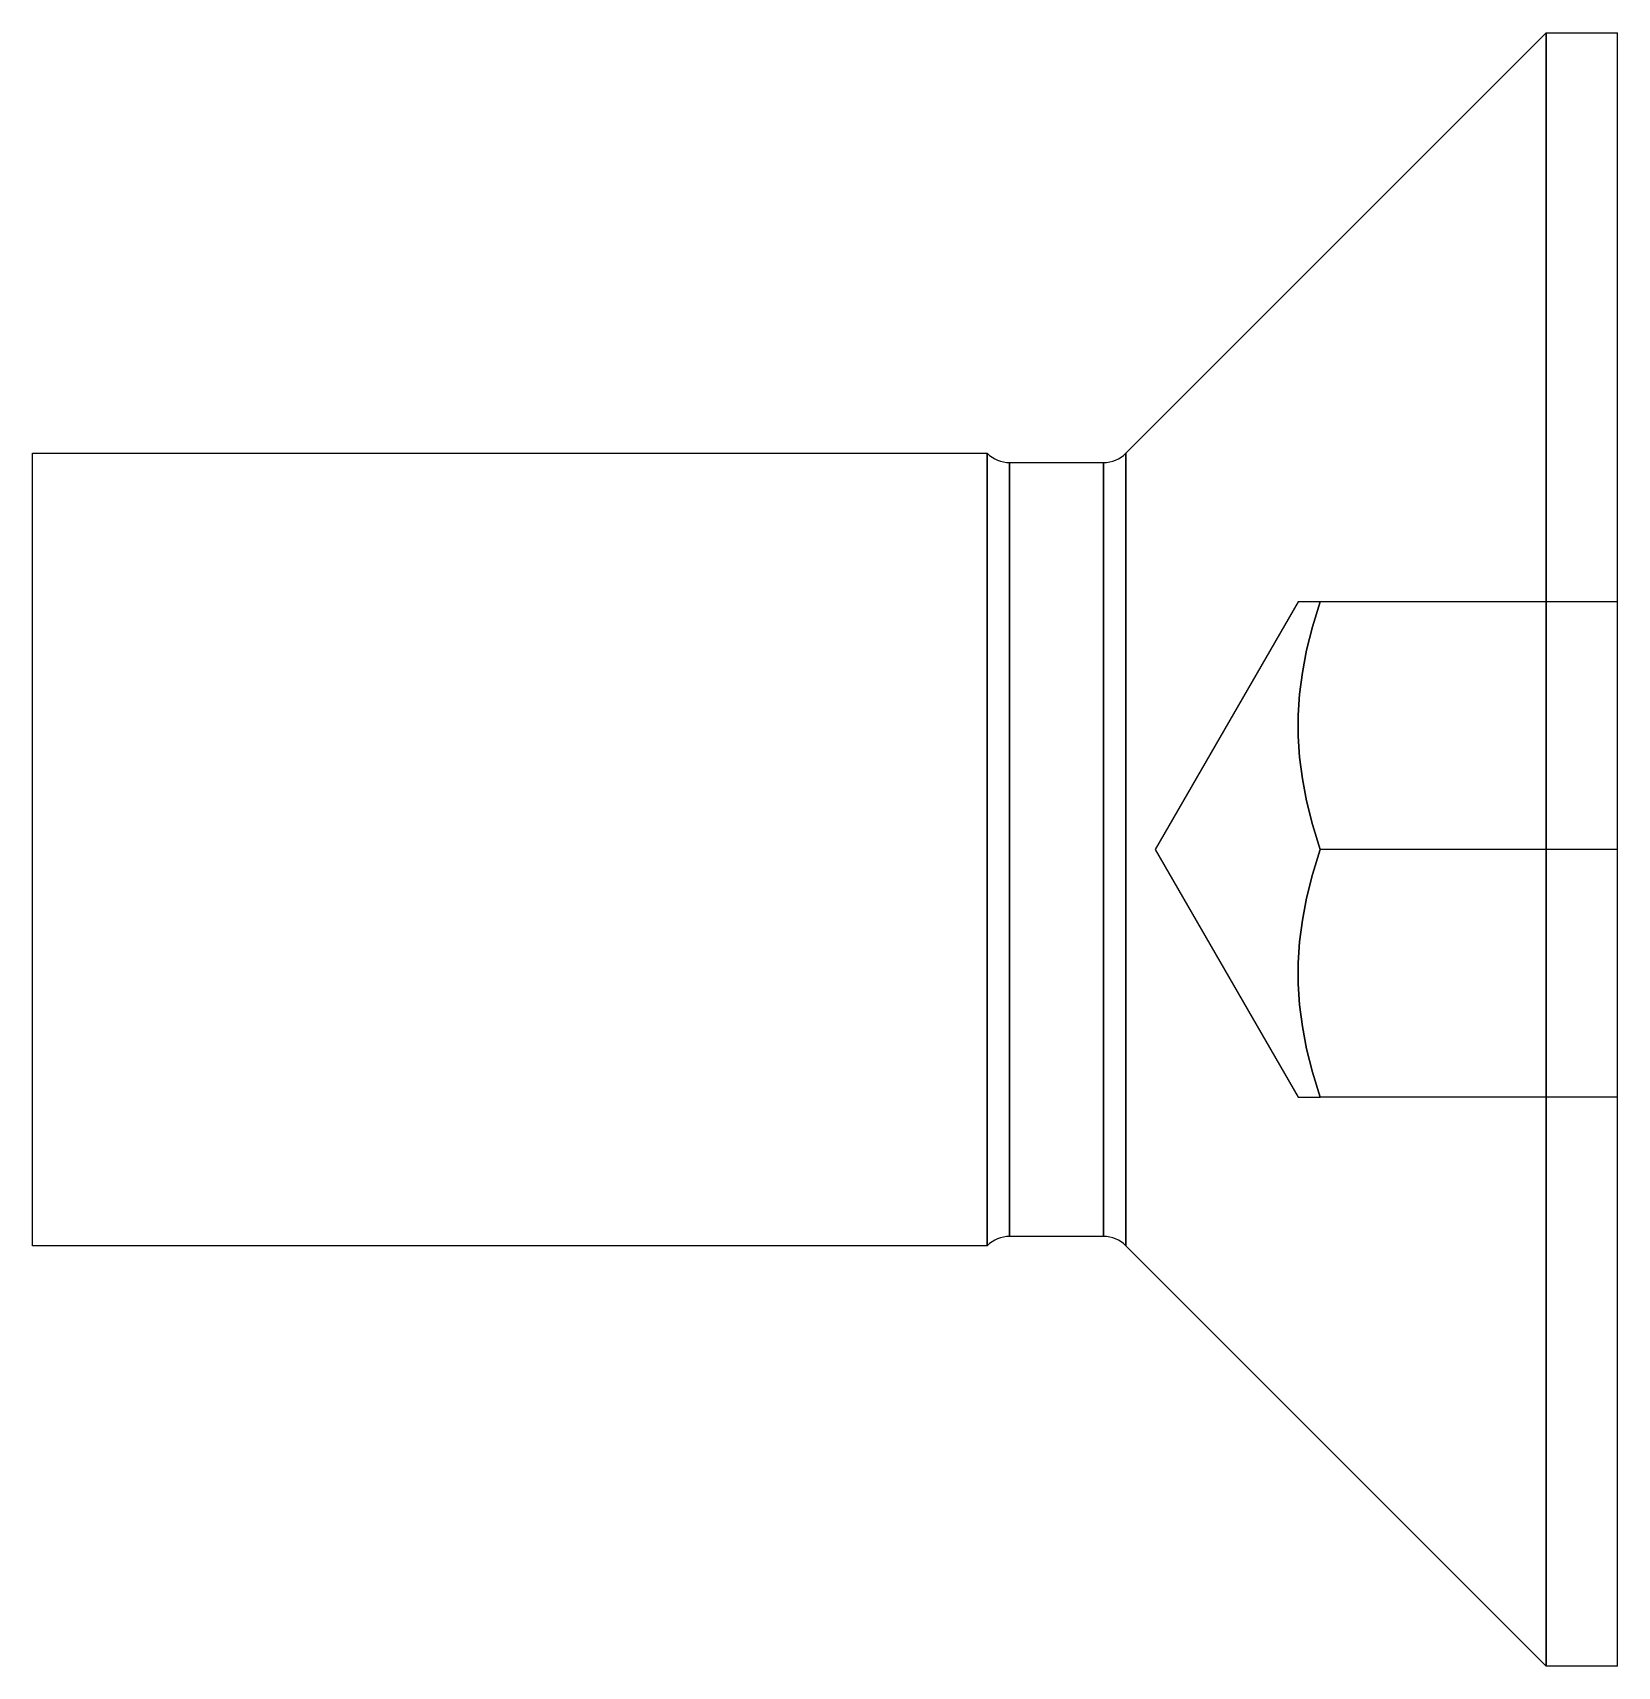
# Model space of a CAD drawing. Header units: millimetres. Extents: x -8 to 0, y -4.12 to 4.12.
import ezdxf

# ---------------------------------------------------------------- set-up
doc = ezdxf.new("R2010")
doc.units = ezdxf.units.MM
doc.layers.add('MAIN-1', color=7, linetype='Continuous')
doc.layers.add('MAIN-2', color=7, linetype='Continuous')

msp = doc.modelspace()

# ---------------------------------------------------------------- linework, layer by layer
at = {"layer": 'MAIN-1'}
for p, q in [((-0.3585, -4.1225), (-0.3585, 4.1225)), ((0, -4.1225), (0, 4.1225)), ((-2.481, 2), (-0.3585, 4.1225)), ((-0.3585, 4.1225), (0, 4.1225)), ((-8, -2), (-8, 2)), ((-8, 2), (-3.181, 2)), ((-3.181, 0), (-3.181, 2)), ((-2.481, 0), (-2.481, 2)), ((-3.0679, 0), (-3.0679, 1.9531)), ((-3.0679, 1.9531), (-2.5941, 1.9531)), ((-2.5941, 0), (-2.5941, 1.9531)), ((-3.181, -2), (-3.181, 0)), ((-3.0679, -1.9531), (-3.0679, 0)), ((-2.5941, -1.9531), (-2.5941, 0)), ((-2.481, -2), (-2.481, 0)), ((-2.5941, -1.9531), (-3.0679, -1.9531)), ((-3.181, -2), (-8, -2)), ((-0.3585, -4.1225), (-2.481, -2)), ((0, -4.1225), (-0.3585, -4.1225))]:
    msp.add_line(p, q, dxfattribs=at)
for centre, start, end in [((-3.0679, 2.1131), 225.00003, 270.00002), ((-2.5941, 2.1131), 270.00002, 315.00001), ((-3.0679, -2.1131), 89.99998, 134.99997), ((-2.5941, -2.1131), 44.99999, 89.99998)]:
    msp.add_arc(centre, 0.16, start, end, dxfattribs=at)
at = {"layer": 'MAIN-2'}
for p, q in [((-0.3585, 4.1225), (-0.3585, -4.1225)), ((-3.181, 2), (-3.181, 0)), ((-2.481, 2), (-2.481, 0)), ((-3.0679, 1.9531), (-3.0679, 0)), ((-2.5941, 1.9531), (-2.5941, 0)), ((-1.6116, 1.25), (-2.3333, 0)), ((-1.6095, 1.25), (-1.6116, 1.25)), ((-1.6031, 1.25), (-1.6095, 1.25)), ((-1.5924, 1.25), (-1.6031, 1.25)), ((-1.577, 1.25), (-1.5924, 1.25)), ((-1.5568, 1.25), (-1.577, 1.25)), ((-1.5313, 1.25), (-1.5568, 1.25)), ((-1.5388, 1.1236), (-1.5, 1.25)), ((-1.5, 1.25), (-1.5388, 1.1236)), ((-1.5, 1.25), (-1.5313, 1.25)), ((0, 1.25), (-1.5, 1.25)), ((0, 1.25), (0, 1.25)), ((-1.5684, 1.0052), (-1.5388, 1.1236)), ((-1.5388, 1.1236), (-1.5684, 1.0052)), ((-1.5899, 0.8927), (-1.5684, 1.0052)), ((-1.5684, 1.0052), (-1.5899, 0.8927)), ((-1.6039, 0.7841), (-1.5899, 0.8927)), ((-1.5899, 0.8927), (-1.6039, 0.7841)), ((-1.6108, 0.6778), (-1.6039, 0.7841)), ((-1.6039, 0.7841), (-1.6108, 0.6778)), ((-1.6108, 0.5722), (-1.6108, 0.6778)), ((-1.6108, 0.6778), (-1.6108, 0.5722)), ((-1.6039, 0.4659), (-1.6108, 0.5722)), ((-1.6108, 0.5722), (-1.6039, 0.4659)), ((-1.5899, 0.3573), (-1.6039, 0.4659)), ((-1.6039, 0.4659), (-1.5899, 0.3573)), ((-1.5684, 0.2448), (-1.5899, 0.3573)), ((-1.5899, 0.3573), (-1.5684, 0.2448)), ((-1.5388, 0.1264), (-1.5684, 0.2448)), ((-1.5684, 0.2448), (-1.5388, 0.1264)), ((-1.5, 0), (-1.5388, 0.1264)), ((-1.5388, 0.1264), (-1.5, 0)), ((-3.181, 0), (-3.181, -2)), ((-3.0679, 0), (-3.0679, -1.9531)), ((-2.5941, 0), (-2.5941, -1.9531)), ((-2.481, 0), (-2.481, -2)), ((-2.3333, 0), (-1.6116, -1.25)), ((0, 0), (-1.5, 0)), ((-1.5388, -0.1264), (-1.5, 0)), ((-1.5, 0), (-1.5388, -0.1264)), ((0, 0), (-1.5, 0)), ((-1.5684, -0.2448), (-1.5388, -0.1264)), ((-1.5388, -0.1264), (-1.5684, -0.2448)), ((-1.5899, -0.3573), (-1.5684, -0.2448)), ((-1.5684, -0.2448), (-1.5899, -0.3573)), ((-1.6039, -0.4659), (-1.5899, -0.3573)), ((-1.5899, -0.3573), (-1.6039, -0.4659)), ((-1.6108, -0.5722), (-1.6039, -0.4659)), ((-1.6039, -0.4659), (-1.6108, -0.5722)), ((-1.6108, -0.6778), (-1.6108, -0.5722)), ((-1.6108, -0.5722), (-1.6108, -0.6778)), ((-1.6039, -0.7841), (-1.6108, -0.6778)), ((-1.6108, -0.6778), (-1.6039, -0.7841)), ((-1.5899, -0.8927), (-1.6039, -0.7841)), ((-1.6039, -0.7841), (-1.5899, -0.8927)), ((-1.5684, -1.0052), (-1.5899, -0.8927)), ((-1.5899, -0.8927), (-1.5684, -1.0052)), ((-1.5388, -1.1236), (-1.5684, -1.0052)), ((-1.5684, -1.0052), (-1.5388, -1.1236)), ((-1.5, -1.25), (-1.5388, -1.1236)), ((-1.5388, -1.1236), (-1.5, -1.25)), ((-1.6116, -1.25), (-1.6095, -1.25)), ((-1.6095, -1.25), (-1.6031, -1.25)), ((-1.6031, -1.25), (-1.5924, -1.25)), ((-1.5924, -1.25), (-1.577, -1.25)), ((-1.577, -1.25), (-1.5568, -1.25)), ((-1.5568, -1.25), (-1.5313, -1.25)), ((-1.5313, -1.25), (-1.5, -1.25)), ((0, -1.25), (-1.5, -1.25)), ((0, -1.25), (0, -1.25))]:
    msp.add_line(p, q, dxfattribs=at)

doc.saveas('drawing.dxf')
